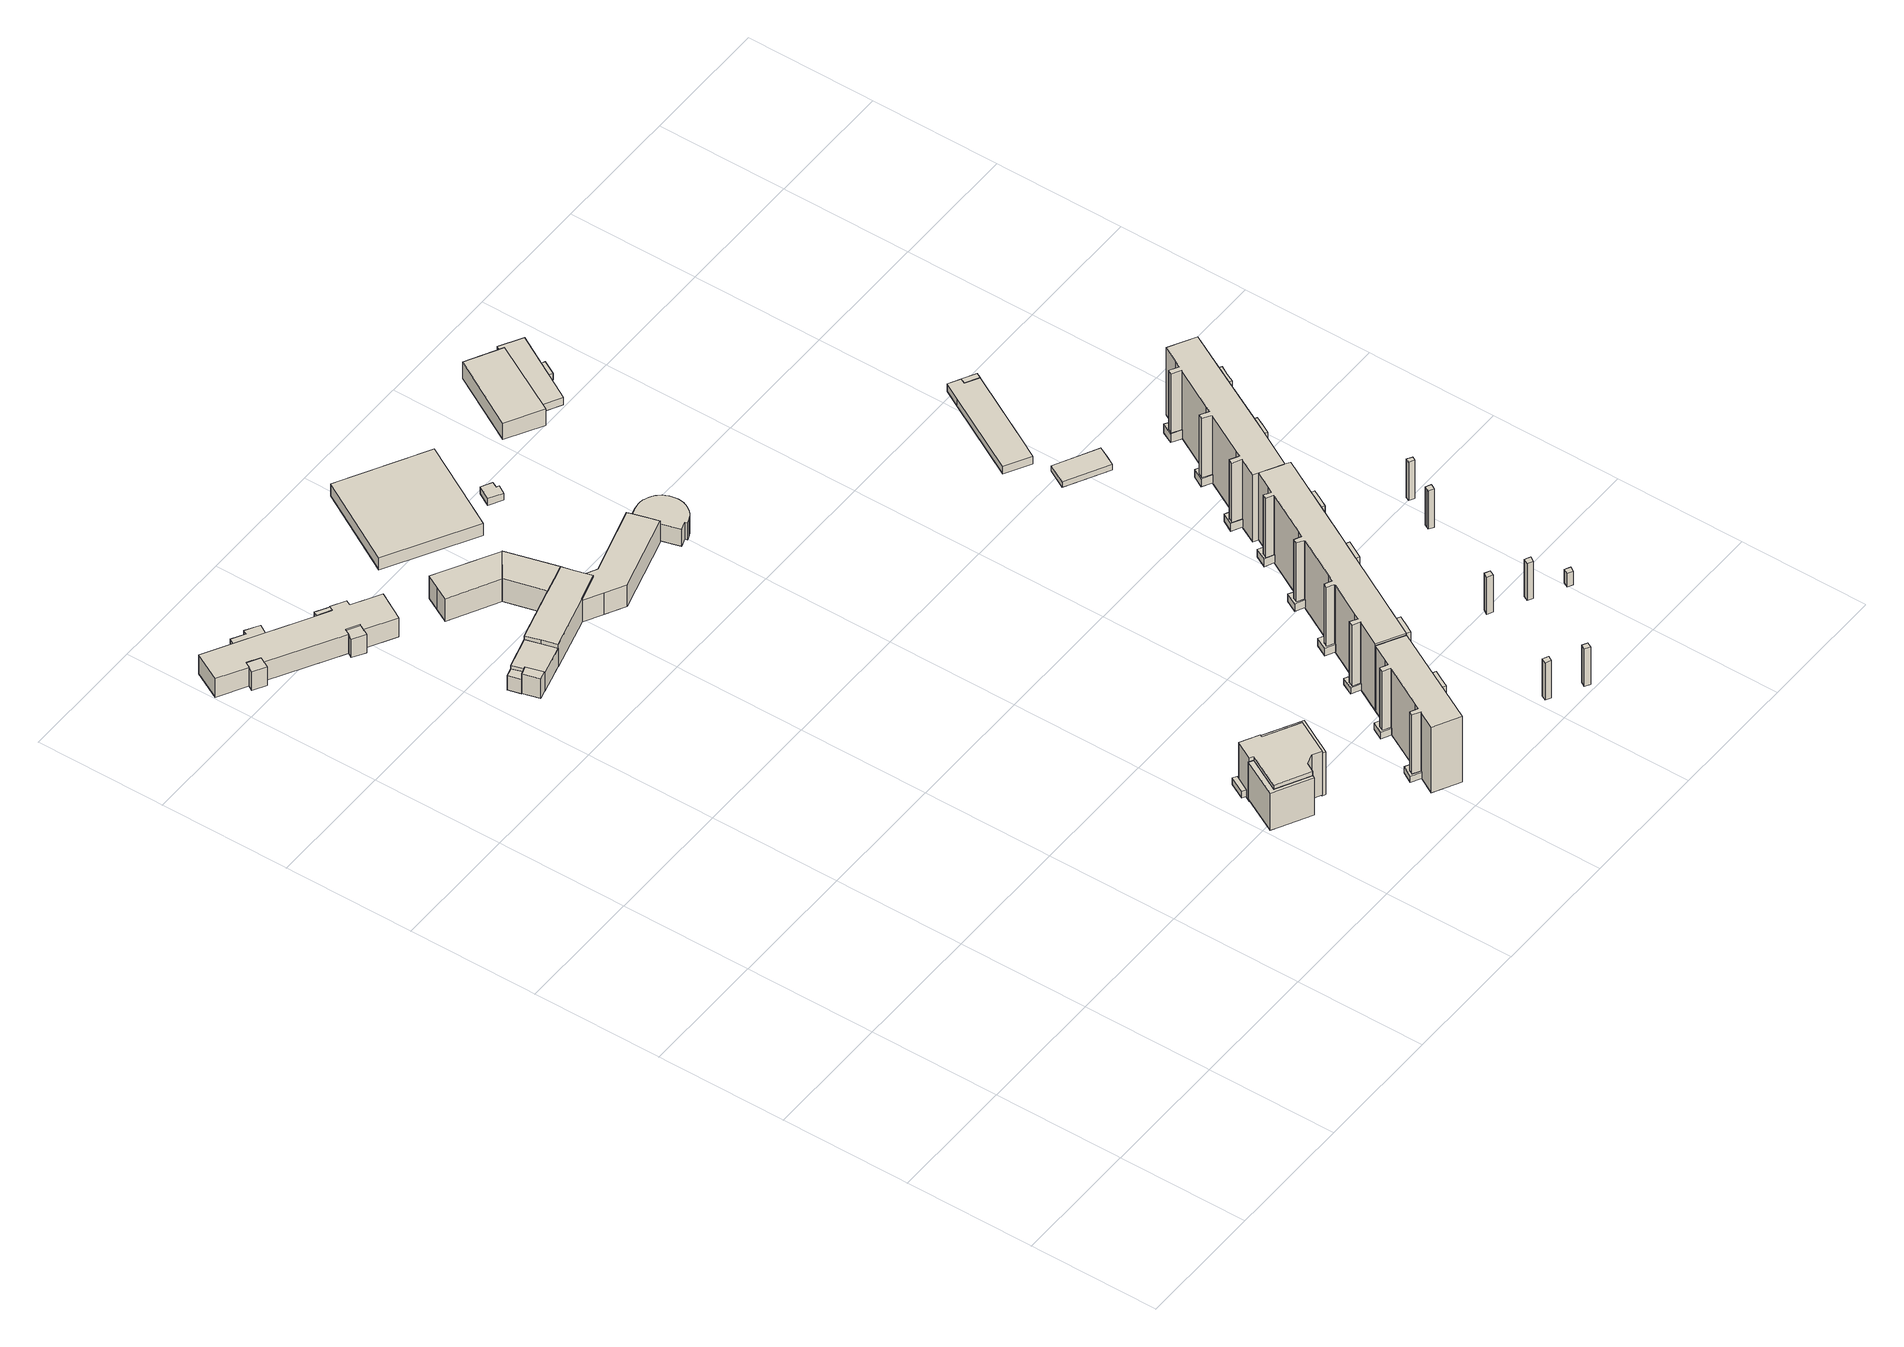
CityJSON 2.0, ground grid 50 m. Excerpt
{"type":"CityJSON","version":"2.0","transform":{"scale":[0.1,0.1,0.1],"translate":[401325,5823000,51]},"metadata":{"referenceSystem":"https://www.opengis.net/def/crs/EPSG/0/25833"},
"CityObjects":{
"building1":{"type":"Building","attributes":{"Gemeindeschluessel":"11000010","BezugspunktDach":"2200","function":"51009_1610","measuredHeight":8.58,"storeysAboveGround":0},"address":[{"country":"Germany","locality":"Berlin"}],"geometry":[{"type":"Solid","lod":"1","boundaries":[[[[0,1,2,3,4,5]],[[6,7,8,9,10,11]],[[6,11,5,4]],[[7,6,4,3]],[[8,7,3,2]],[[9,8,2,1]],[[10,9,1,0]],[[11,10,0,5]]]]}]},
"building2":{"type":"Building","attributes":{"Gemeindeschluessel":"11000010","function":"31001_1020"},"address":[{"country":"Germany","locality":"Berlin","thoroughfareNumber":"3","thoroughfareName":"Otto-Rosenberg-Straße"}],"children":["building2-1","building2-2"]},
"building2-1":{"type":"BuildingPart","attributes":{"BezugspunktDach":"2200","measuredHeight":8.83,"storeysAboveGround":3},"parents":["building2"],"geometry":[{"type":"MultiSurface","lod":"1","boundaries":[[[12,13,14,15,16,17,18,19,20,21,22,23,24,25,26,27,28,29,30,31]],[[32,33,34,35,36,37,38,39,40,41,42,43,44,45,46,47,48,49,50,51]],[[32,51,31,30]],[[33,32,30,29]],[[34,33,34,28,29,33,29,28]],[[35,34,28,27]],[[36,35,27,26]],[[37,36,26,25]],[[38,37,25,24]],[[39,38,24,23]],[[40,39,23,22]],[[41,40,22,21]],[[42,41,21,20]],[[43,42,20,19]],[[44,43,19,18]],[[45,44,18,17]],[[46,45,17,16]],[[47,46,16,15]],[[48,47,15,14]],[[49,48,14,13]],[[50,49,13,12]],[[51,50,12,31]]]}]},
"building2-2":{"type":"BuildingPart","attributes":{"BezugspunktDach":"2200","measuredHeight":8.74,"storeysAboveGround":3},"parents":["building2"],"geometry":[{"type":"MultiSurface","lod":"1","boundaries":[[[28,52,53,54,55,29]],[[56,57,58,59,34,33]],[[56,33,29,55]],[[57,56,55,54]],[[58,57,54,53]],[[59,58,53,52]],[[34,59,52,28]],[[34,60,28,29,33]]]}]},
"building3":{"type":"Building","attributes":{"Gemeindeschluessel":"11000010","BezugspunktDach":"2200","function":"51009_1610","measuredHeight":8.56,"storeysAboveGround":0},"address":[{"country":"Germany","locality":"Berlin"}],"geometry":[{"type":"Solid","lod":"1","boundaries":[[[[61,62,63,64,65,66]],[[46,45,44,43,67,68]],[[46,68,66,65]],[[45,46,65,64]],[[44,45,64,63]],[[43,44,63,62]],[[67,43,62,61]],[[68,67,61,66]]]]}]},
"building4":{"type":"Building","attributes":{"Gemeindeschluessel":"11000010","BezugspunktDach":"2200","function":"51009_1610","measuredHeight":8.93,"storeysAboveGround":0},"address":[{"country":"Germany","locality":"Berlin"}],"geometry":[{"type":"Solid","lod":"1","boundaries":[[[[69,70,71,72,73]],[[74,75,76,77,78]],[[74,78,73,72]],[[75,74,72,71]],[[76,75,71,70]],[[77,76,70,69]],[[78,77,69,73]]]]}]},
"building5":{"type":"Building","attributes":{"Gemeindeschluessel":"11000010","BezugspunktDach":"2200","function":"31001_9998","measuredHeight":2.69,"storeysAboveGround":1},"address":[{"country":"Germany","locality":"Berlin","thoroughfareNumber":"3 (1)","thoroughfareName":"Otto-Rosenberg-Straße"}],"geometry":[{"type":"Solid","lod":"1","boundaries":[[[[79,80,81,82]],[[83,84,75,74]],[[83,74,82,81]],[[84,83,81,80]],[[75,84,80,79]],[[74,75,79,82]]]]}]},
"building6":{"type":"Building","attributes":{"Gemeindeschluessel":"11000010","BezugspunktDach":"2200","function":"51009_1610","measuredHeight":2.72,"storeysAboveGround":0},"address":[{"country":"Germany","locality":"Berlin"}],"geometry":[{"type":"Solid","lod":"1","boundaries":[[[[85,86,87,88,89,80,79]],[[84,90,91,92,77,76,75]],[[84,75,79,80]],[[90,84,80,89]],[[91,90,89,88]],[[92,91,88,87]],[[77,92,87,86]],[[76,77,86,85]],[[75,76,85,79]]]]}]},
"building7":{"type":"Building","attributes":{"Gemeindeschluessel":"11000010","BezugspunktDach":"2200","function":"31001_2000","measuredHeight":3.05,"storeysAboveGround":1},"address":[{"country":"Germany","locality":"Berlin","thoroughfareNumber":"210A (1)","thoroughfareName":"Märkische Allee"}],"geometry":[{"type":"Solid","lod":"1","boundaries":[[[[93,94,95,96]],[[97,98,99,100]],[[97,100,96,95]],[[98,97,95,94]],[[99,98,94,93]],[[100,99,93,96]]]]}]},
"building8":{"type":"Building","attributes":{"Gemeindeschluessel":"11000010","function":"31001_2020"},"address":[{"country":"Germany","locality":"Berlin","thoroughfareNumber":"210A","thoroughfareName":"Märkische Allee"}],"children":["building8-1","building8-2","building8-3"]},
"building8-1":{"type":"BuildingPart","attributes":{"BezugspunktDach":"2200","measuredHeight":20.37,"storeysAboveGround":5},"parents":["building8"],"geometry":[{"type":"MultiSurface","lod":"1","boundaries":[[[101,102,103,104,105,106,107,108,109,110,111]],[[112,113,114,115,116,117,118,119,120,121,122]],[[123,124,111,110]],[[112,122,125,126]],[[127,123,110,109]],[[113,112,126,128]],[[114,113,109,108]],[[115,114,108,107]],[[116,129,130,107,106]],[[131,129,106,105]],[[132,131,133,105,104]],[[119,118,104,103]],[[120,119,103,102]],[[121,120,102,101]],[[124,134,101,111]],[[122,121,134,135,125,136]],[[126,125,124,123]],[[128,126,123,127]],[[115,130,129,116]],[[137,117,116,138,129,131]],[[139,118,117,133,131,132]],[[136,125,135,134,124]]]}]},
"building8-2":{"type":"BuildingPart","attributes":{"BezugspunktDach":"2200","measuredHeight":19.92,"storeysAboveGround":5},"parents":["building8"],"geometry":[{"type":"MultiSurface","lod":"1","boundaries":[[[131,132,140,141,142,143,144,145,130,129]],[[146,147,148,149,150,151,152,153,154,155]],[[146,155,116,115]],[[147,146,130,145]],[[148,147,145,144]],[[149,148,144,143]],[[150,149,143,142]],[[151,150,142,141]],[[152,151,141,140]],[[153,152,140,132]],[[154,153,156,118,117]],[[155,154,157,117,116,158]],[[115,116,159,129,130]],[[117,118,156,132,131]],[[158,116,117,157,131,129]]]}]},
"building8-3":{"type":"BuildingPart","attributes":{"BezugspunktDach":"2200","measuredHeight":17.25,"storeysAboveGround":5},"parents":["building8"],"geometry":[{"type":"MultiSurface","lod":"1","boundaries":[[[160,134,124,123,127,161,162]],[[163,128,126,125,135,164,165]],[[163,165,162,161]],[[128,163,161,127]],[[164,135,134,160]],[[165,164,160,162]],[[166,126,128,167,127,123]],[[126,123,124,125]],[[125,124,134,135]]]}]},
"building9":{"type":"Building","attributes":{"Gemeindeschluessel":"11000010","BezugspunktDach":"2200","function":"51009_1610","measuredHeight":2.95,"storeysAboveGround":0},"address":[{"country":"Germany","locality":"Berlin"}],"geometry":[{"type":"Solid","lod":"1","boundaries":[[[[168,169,170,171]],[[172,173,174,175]],[[172,175,171,170]],[[173,172,170,169]],[[174,173,169,168]],[[175,174,168,171]]]]}]},
"building10":{"type":"Building","attributes":{"Gemeindeschluessel":"11000010","function":"31001_1020"},"address":[{"country":"Germany","locality":"Berlin","thoroughfareNumber":"1","thoroughfareName":"Otto-Rosenberg-Straße"}],"children":["building10-1","building10-2","building10-3","building10-4","building10-5","building10-6","building10-7","building10-8"]},
"building10-1":{"type":"BuildingPart","attributes":{"BezugspunktDach":"2200","measuredHeight":10.36,"storeysAboveGround":3},"parents":["building10"],"geometry":[{"type":"MultiSurface","lod":"1","boundaries":[[[176,177,178,179]],[[180,181,182,183]],[[184,185,186,183,179,178]],[[187,188,178,177]],[[182,181,177,176]],[[183,182,176,179]],[[180,183,186,185,184]],[[189,181,180,188,187]]]}]},
"building10-2":{"type":"BuildingPart","attributes":{"BezugspunktDach":"2200","measuredHeight":6.63,"storeysAboveGround":3},"parents":["building10"],"geometry":[{"type":"MultiSurface","lod":"1","boundaries":[[[186,185,190,191]],[[192,193,194,195]],[[192,195,191,190]],[[194,193,185,180,183]],[[195,194,186,191]],[[193,192,190,185,180]],[[183,180,185,186]]]}]},
"building10-3":{"type":"BuildingPart","attributes":{"BezugspunktDach":"2200","measuredHeight":11.7,"storeysAboveGround":3},"parents":["building10"],"geometry":[{"type":"MultiSurface","lod":"1","boundaries":[[[196,197,198,199,200,201,202,203,204,205,206]],[[207,208,209,210,211,212,213,214,215,216,217]],[[209,208,204,203]],[[210,209,203,202]],[[211,210,202,201]],[[218,219,201,200]],[[212,211,220,221]],[[213,212,200,199],[222,223,218,221]],[[214,213,199,198]],[[215,214,198,197]],[[216,215,197,196]],[[206,205,207,217]],[[207,205,204,208]],[[221,220,219,218]],[[218,223,222,221]],[[217,216,196,206,224]]]}]},
"building10-4":{"type":"BuildingPart","attributes":{"BezugspunktDach":"2200","measuredHeight":7.77,"storeysAboveGround":3},"parents":["building10"],"geometry":[{"type":"MultiSurface","lod":"1","boundaries":[[[223,225,226,227,228,229,230,231,232,233,234,235,236,237,238,239,240,241,242,243,244,245,246,247,248,249,250,251,252,219]],[[253,254,255,256,257,258,259,260,261,262,263,264,265,266,267,268,269,270,271,272,273,274,275,276,277,278,279,280,222,220]],[[253,220,219,252]],[[254,253,252,251]],[[255,254,251,250]],[[256,255,250,249]],[[257,256,249,248]],[[258,257,248,247]],[[259,258,247,246]],[[260,259,246,245]],[[261,260,245,244]],[[262,261,244,243]],[[263,262,243,242]],[[264,263,242,241]],[[265,264,241,240]],[[266,265,240,239]],[[267,266,239,238]],[[268,267,238,237]],[[269,268,237,236]],[[270,269,236,235]],[[271,270,235,234]],[[272,271,234,233]],[[273,272,233,232]],[[274,273,232,231]],[[275,274,231,230]],[[276,275,230,229]],[[277,276,229,228]],[[278,277,228,227]],[[279,278,227,226]],[[280,279,226,225]],[[222,280,225,223]],[[221,218,219,220]],[[222,281,223,218,221]]]}]},
"building10-5":{"type":"BuildingPart","attributes":{"BezugspunktDach":"2200","measuredHeight":10.02,"storeysAboveGround":3},"parents":["building10"],"geometry":[{"type":"MultiSurface","lod":"1","boundaries":[[[187,282,283,284,285]],[[286,287,288,289,192]],[[286,192,285,284]],[[289,288,282,187]],[[192,190,185,188,285]],[[289,181,180,193]],[[286,284,283,287]],[[288,287,283,282]],[[290,187,188,180,181]],[[193,180,185,190,192]]]}]},
"building10-6":{"type":"BuildingPart","attributes":{"BezugspunktDach":"2200","measuredHeight":11.75,"storeysAboveGround":3},"parents":["building10"],"geometry":[{"type":"Solid","lod":"1","boundaries":[[[[291,292,293,294,295,296]],[[297,298,299,300,301,302]],[[297,302,296,295]],[[298,297,295,294]],[[299,298,294,293]],[[302,301,291,296]],[[299,293,292,300]],[[301,300,292,291]]]]}]},
"building10-7":{"type":"BuildingPart","attributes":{"BezugspunktDach":"2200","measuredHeight":11.76,"storeysAboveGround":3},"parents":["building10"],"geometry":[{"type":"MultiSurface","lod":"1","boundaries":[[[303,304,305,306,307,308]],[[300,299,309,310,311,301]],[[292,291,301,308,307]],[[293,292,300,307,306]],[[309,299,306,305]],[[301,311,303,308]],[[300,301,291,292]],[[299,300,292,293]],[[310,309,305,304]],[[310,304,303,311,312]]]}]},
"building10-8":{"type":"BuildingPart","attributes":{"BezugspunktDach":"2200","measuredHeight":11.74,"storeysAboveGround":3},"parents":["building10"],"geometry":[{"type":"MultiSurface","lod":"1","boundaries":[[[313,314,315,316,317,318,319,305,303,320]],[[311,309,321,208,207,217,216,322,323,324]],[[311,324,320,303]],[[309,305,304,303,311,310,311,303,305]],[[321,309,305,319]],[[208,321,319,318]],[[207,205,204,208,318,317]],[[325,206,205,317,316]],[[216,217,316,315],[216,196,206,217]],[[322,216,315,314]],[[283,282,288,287,323,322,314,313]],[[284,283,287,286,324,323,313,320]],[[310,304,305,309]],[[326,310,311,303,304]],[[208,204,205,207]],[[217,207,205,206,325]],[[196,216,217,206]],[[287,288,282,283]],[[286,287,283,284]]]}]},
"building11":{"type":"Building","attributes":{"Gemeindeschluessel":"11000010","BezugspunktDach":"2200","function":"51009_1610","measuredHeight":2.99,"storeysAboveGround":0},"address":[{"country":"Germany","locality":"Berlin"}],"geometry":[{"type":"Solid","lod":"1","boundaries":[[[[327,328,329,330,331,332,333,334]],[[335,336,337,338,339,340,341,342]],[[335,342,334,333]],[[336,335,333,332]],[[337,336,332,331]],[[338,337,331,330]],[[339,338,330,329]],[[340,339,329,328]],[[341,340,328,327]],[[342,341,327,334]]]]}]},
"building12":{"type":"Building","attributes":{"Gemeindeschluessel":"11000010","BezugspunktDach":"2200","function":"31001_2010","measuredHeight":5.58,"storeysAboveGround":1},"address":[{"country":"Germany","locality":"Berlin","thoroughfareNumber":"4","thoroughfareName":"Otto-Rosenberg-Straße"}],"geometry":[{"type":"Solid","lod":"1","boundaries":[[[[343,344,345,346]],[[347,348,349,350]],[[347,350,346,345]],[[348,347,345,344]],[[349,348,344,343]],[[350,349,343,346]]]]}]},
"building13":{"type":"Building","attributes":{"Gemeindeschluessel":"11000010","BezugspunktDach":"2200","function":"51009_1610","measuredHeight":3.07,"storeysAboveGround":0},"address":[{"country":"Germany","locality":"Berlin"}],"geometry":[{"type":"Solid","lod":"1","boundaries":[[[[351,352,353,354,355,356,357,358]],[[359,360,361,362,363,364,365,366]],[[359,366,358,357]],[[360,359,357,356]],[[361,360,356,355]],[[362,361,355,354]],[[363,362,354,353]],[[364,363,353,352]],[[365,364,352,351]],[[366,365,351,358]]]]}]},
"building14":{"type":"Building","attributes":{"Gemeindeschluessel":"11000010","BezugspunktDach":"2200","function":"31001_2000","measuredHeight":3.22,"storeysAboveGround":1},"address":[{"country":"Germany","locality":"Berlin","thoroughfareNumber":"4 (1)","thoroughfareName":"Otto-Rosenberg-Straße"}],"geometry":[{"type":"Solid","lod":"1","boundaries":[[[[367,368,369,370,371,372]],[[373,374,375,376,377,378]],[[373,378,372,371]],[[374,373,371,370]],[[375,374,370,369]],[[376,375,369,368]],[[377,376,368,367]],[[378,377,367,372]]]]}]},
"building15":{"type":"Building","attributes":{"Gemeindeschluessel":"11000010","BezugspunktDach":"2200","function":"51009_1610","measuredHeight":2.84,"storeysAboveGround":0},"address":[{"country":"Germany","locality":"Berlin"}],"geometry":[{"type":"Solid","lod":"1","boundaries":[[[[379,380,381,382,383,384,385,386]],[[387,388,389,390,391,392,393,394]],[[387,394,386,385]],[[388,387,385,384]],[[389,388,384,383]],[[390,389,383,382]],[[391,390,382,381]],[[392,391,381,380]],[[393,392,380,379]],[[394,393,379,386]]]]}]},
"building16":{"type":"Building","attributes":{"Gemeindeschluessel":"11000010","BezugspunktDach":"2200","function":"51009_1610","measuredHeight":3.51,"storeysAboveGround":0},"address":[{"country":"Germany","locality":"Berlin"}],"geometry":[{"type":"Solid","lod":"1","boundaries":[[[[395,396,397,398,399,400,401,402]],[[403,404,405,406,407,408,409,410]],[[403,410,402,401]],[[404,403,401,400]],[[405,404,400,399]],[[406,405,399,398]],[[407,406,398,397]],[[408,407,397,396]],[[409,408,396,395]],[[410,409,395,402]]]]}]},
"building17":{"type":"Building","attributes":{"Gemeindeschluessel":"11000010","BezugspunktDach":"2200","function":"51009_1610","measuredHeight":17.32,"storeysAboveGround":0},"address":[{"country":"Germany","locality":"Berlin"}],"geometry":[{"type":"Solid","lod":"1","boundaries":[[[[411,412,413,414]],[[415,416,417,418]],[[415,418,414,413]],[[416,415,413,412]],[[417,416,412,411]],[[418,417,411,414]]]]}]},
"building18":{"type":"Building","attributes":{"Gemeindeschluessel":"11000010","BezugspunktDach":"2200","function":"51009_1610","measuredHeight":17.27,"storeysAboveGround":0},"address":[{"country":"Germany","locality":"Berlin"}],"geometry":[{"type":"Solid","lod":"1","boundaries":[[[[419,420,421,422]],[[423,424,425,426]],[[423,426,422,421]],[[424,423,421,420]],[[425,424,420,419]],[[426,425,419,422]]]]}]},
"building19":{"type":"Building","attributes":{"Gemeindeschluessel":"11000010","BezugspunktDach":"2200","function":"51009_1610","measuredHeight":3.54,"storeysAboveGround":0},"address":[{"country":"Germany","locality":"Berlin"}],"geometry":[{"type":"Solid","lod":"1","boundaries":[[[[427,428,429,430,431,432,433,434]],[[435,436,437,438,439,440,441,442]],[[435,442,434,433]],[[436,435,433,432]],[[437,436,432,431]],[[438,437,431,430]],[[439,438,430,429]],[[440,439,429,428]],[[441,440,428,427]],[[442,441,427,434]]]]}]},
"building20":{"type":"Building","attributes":{"Gemeindeschluessel":"11000010","function":"31001_1010"},"address":[{"country":"Germany","locality":"Berlin","thoroughfareNumber":"210, 212, 214, 216, 218, 220, 222, 224, 226","thoroughfareName":"Märkische Allee"}],"children":["building20-1","building20-2","building20-3","building20-4","building20-5","building20-6","building20-7","building20-8","building20-9"]},
"building20-1":{"type":"BuildingPart","attributes":{"BezugspunktDach":"2200","measuredHeight":31.19,"storeysAboveGround":10},"parents":["building20"],"geometry":[{"type":"MultiSurface","lod":"1","boundaries":[[[443,444,445,446,447,448,449,450,451,452,453,454,455,456,457,458,459,460,461,462,463,464,465,466,467,468,469,470,471,472,473,474,475,476,477,478,479]],[[480,481,482,483,484,485,486,487,488,489,490,491,492,493,494,495,496,497,498,499,500,501,502,503,504,505,506,507,508,509,510,511,512,513,514,515,516]],[[480,516,479,478]],[[481,480,478,477]],[[482,481,477,476]],[[483,482,476,475]],[[484,483,475,474]],[[485,484,474,473]],[[486,485,473,472]],[[487,486,472,471]],[[488,487,471,470]],[[489,488,470,469]],[[490,489,469,468]],[[491,490,468,467]],[[492,491,467,466]],[[493,492,466,465]],[[494,493,465,464]],[[495,494,464,463]],[[496,495,463,462]],[[497,496,462,461]],[[498,497,461,460]],[[499,498,460,459]],[[500,499,459,458]],[[501,500,458,457]],[[502,501,457,456]],[[503,502,456,455]],[[504,503,455,454]],[[507,506,452,451]],[[508,507,451,450]],[[510,509,449,448]],[[514,513,445,444]],[[516,517,518,443,479]],[[505,504,454,453]],[[506,505,453,452,519]],[[509,508,450,449]],[[511,510,448,447]],[[512,511,447,446]],[[513,512,446,445]],[[515,514,444,443]],[[518,517,516,515]]]}]},
"building20-2":{"type":"BuildingPart","attributes":{"BezugspunktDach":"2200","measuredHeight":31.19,"storeysAboveGround":10},"parents":["building20"],"geometry":[{"type":"MultiSurface","lod":"1","boundaries":[[[520,521,522,523,444,443]],[[514,524,525,526,527,515]],[[524,514,444,523]],[[525,524,523,522]],[[526,525,522,521]],[[527,526,521,520]],[[515,518,528,520,443]],[[515,443,444,514]],[[527,528,518,515]]]}]},
"building20-3":{"type":"BuildingPart","attributes":{"BezugspunktDach":"2200","measuredHeight":30.4,"storeysAboveGround":10},"parents":["building20"],"geometry":[{"type":"MultiSurface","lod":"1","boundaries":[[[529,528,517,530,531,532,533,534,535,536,537,538,539,540,541,542]],[[543,544,545,546,547,548,549,550,551,552,553,554,516,527,555,556]],[[543,556,542,541]],[[544,543,541,540]],[[545,544,540,539]],[[546,545,539,538]],[[547,546,538,537]],[[548,547,537,536]],[[549,548,536,535]],[[550,549,535,534]],[[551,550,534,533]],[[552,551,533,532]],[[553,552,532,531]],[[554,553,531,530]],[[516,554,530,517]],[[555,557,558,559,560,561,527,528,529]],[[556,555,529,542]],[[516,517,518,515]],[[527,515,518,528]],[[561,560,559,558,557]]]}]},
"building20-4":{"type":"BuildingPart","attributes":{"BezugspunktDach":"2200","measuredHeight":31.19,"storeysAboveGround":10},"parents":["building20"],"geometry":[{"type":"Solid","lod":"1","boundaries":[[[[445,562,563,564,448,447,446]],[[511,510,565,566,567,513,512]],[[565,510,448,564]],[[566,565,564,563]],[[567,566,563,562]],[[513,567,562,445]],[[511,512,446,447]],[[510,511,447,448]],[[445,446,512,513]]]]}]},
"building20-5":{"type":"BuildingPart","attributes":{"BezugspunktDach":"2200","measuredHeight":31.19,"storeysAboveGround":10},"parents":["building20"],"geometry":[{"type":"Solid","lod":"1","boundaries":[[[[568,569,570,450,449]],[[508,571,572,573,509]],[[571,508,450,570]],[[572,571,570,569]],[[573,572,569,568]],[[509,573,568,449]],[[508,509,449,450]]]]}]},
"building20-6":{"type":"BuildingPart","attributes":{"BezugspunktDach":"2200","measuredHeight":31.25,"storeysAboveGround":10},"parents":["building20"],"geometry":[{"type":"MultiSurface","lod":"1","boundaries":[[[454,453,452,574,575,576,577,578,579,580,581,582,583,584,585,586,587,588,589,590,591,592,593,594,595,596,597,598]],[[599,600,601,602,603,604,605,606,607,608,609,610,611,612,613,614,615,616,617,618,619,620,621,622,506,505,504,623]],[[599,623,598,597]],[[600,599,597,596]],[[601,600,596,595]],[[602,601,595,594]],[[603,602,594,593]],[[604,603,593,592]],[[605,604,592,591]],[[606,605,591,590]],[[607,606,590,589]],[[608,607,589,588]],[[609,608,588,587]],[[610,609,587,586]],[[611,610,586,585]],[[612,611,585,584]],[[613,612,584,583]],[[614,613,583,582]],[[615,614,582,581]],[[616,615,581,580]],[[617,616,580,579]],[[618,617,579,578]],[[619,618,578,577]],[[624,625,619,577]],[[626,625,577,576]],[[620,626,576]],[[621,620,576,575]],[[627,628,629,575,574]],[[506,622,574,452]],[[630,454,453,454]],[[623,504,454,598]],[[619,625,624]],[[620,619,625,626]],[[622,621,629,628,627]],[[505,506,452,453]],[[504,505,453,454,630]]]}]},
"building20-7":{"type":"BuildingPart","attributes":{"BezugspunktDach":"2200","measuredHeight":30.57,"storeysAboveGround":10},"parents":["building20"],"geometry":[{"type":"Solid","lod":"1","boundaries":[[[[631,632,633,629,628]],[[621,634,635,636,622]],[[634,621,629,633]],[[635,634,633,632]],[[636,635,632,631]],[[622,636,631,628]],[[621,622,628,629]]]]}]},
"building20-8":{"type":"BuildingPart","attributes":{"BezugspunktDach":"2200","measuredHeight":30.75,"storeysAboveGround":10},"parents":["building20"],"geometry":[{"type":"Solid","lod":"1","boundaries":[[[[637,638,639,560,559]],[[561,640,641,642,558]],[[640,561,560,639]],[[641,640,639,638]],[[642,641,638,637]],[[558,642,637,559]],[[561,558,559,560]]]]}]},
"building20-9":{"type":"BuildingPart","attributes":{"BezugspunktDach":"2200","measuredHeight":30.65,"storeysAboveGround":10},"parents":["building20"],"geometry":[{"type":"MultiSurface","lod":"1","boundaries":[[[643,644,645,625,626]],[[619,646,647,648,620]],[[646,619,625,645]],[[647,646,645,644]],[[648,647,644,643]],[[620,648,643,626]],[[619,620,626,625]],[[619,625,649]],[[650,620,626]]]}]},
"building21":{"type":"Building","attributes":{"Gemeindeschluessel":"11000010","function":"31001_2000"},"address":[{"country":"Germany","locality":"Berlin","thoroughfareNumber":"2","thoroughfareName":"Otto-Rosenberg-Straße"}],"children":["building21-1","building21-2","building21-3"]},
"building21-1":{"type":"BuildingPart","attributes":{"BezugspunktDach":"2200","measuredHeight":7.57,"storeysAboveGround":1},"parents":["building21"],"geometry":[{"type":"MultiSurface","lod":"1","boundaries":[[[651,652,653,654]],[[655,656,657,658]],[[655,658,654,653]],[[656,655,653,652]],[[657,659,660,661,652,651]],[[658,657,651,654]],[[656,661,660,659]]]}]},
"building21-2":{"type":"BuildingPart","attributes":{"BezugspunktDach":"2200","measuredHeight":3.52,"storeysAboveGround":1},"parents":["building21"],"geometry":[{"type":"MultiSurface","lod":"1","boundaries":[[[662,663,664,660]],[[665,666,667,659]],[[665,656,661,664]],[[666,665,664,663]],[[667,668,669,670,671,672,666,663,662]],[[659,667,662,660]],[[673,659,660,661,656]],[[672,671,670,669,668]]]}]},
"building21-3":{"type":"BuildingPart","attributes":{"BezugspunktDach":"2200","measuredHeight":3.21,"storeysAboveGround":1},"parents":["building21"],"geometry":[{"type":"Solid","lod":"1","boundaries":[[[[674,675,671,670]],[[672,676,677,669]],[[676,672,671,675]],[[677,676,675,674]],[[669,677,674,670]],[[672,669,670,671]]]]}]},
"building22":{"type":"Building","attributes":{"Gemeindeschluessel":"11000010","BezugspunktDach":"2200","function":"51009_1610","measuredHeight":3.49,"storeysAboveGround":0},"address":[{"country":"Germany","locality":"Berlin"}],"geometry":[{"type":"Solid","lod":"1","boundaries":[[[[678,679,680,681,682,683,684,685]],[[686,687,688,689,690,691,692,693]],[[686,693,685,684]],[[687,686,684,683]],[[688,687,683,682]],[[689,688,682,681]],[[690,689,681,680]],[[691,690,680,679]],[[692,691,679,678]],[[693,692,678,685]]]]}]},
"building23":{"type":"Building","attributes":{"Gemeindeschluessel":"11000010","BezugspunktDach":"2200","function":"51009_1610","measuredHeight":17.25,"storeysAboveGround":0},"address":[{"country":"Germany","locality":"Berlin"}],"geometry":[{"type":"Solid","lod":"1","boundaries":[[[[694,695,696,697]],[[698,699,700,701]],[[698,701,697,696]],[[699,698,696,695]],[[700,699,695,694]],[[701,700,694,697]]]]}]},
"building24":{"type":"Building","attributes":{"Gemeindeschluessel":"11000010","BezugspunktDach":"2200","function":"51009_1610","measuredHeight":17.29,"storeysAboveGround":0},"address":[{"country":"Germany","locality":"Berlin"}],"geometry":[{"type":"Solid","lod":"1","boundaries":[[[[702,703,704,705]],[[706,707,708,709]],[[706,709,705,704]],[[707,706,704,703]],[[708,707,703,702]],[[709,708,702,705]]]]}]},
"building25":{"type":"Building","attributes":{"Gemeindeschluessel":"11000010","BezugspunktDach":"2200","function":"51009_1610","measuredHeight":3.46,"storeysAboveGround":0},"address":[{"country":"Germany","locality":"Berlin"}],"geometry":[{"type":"Solid","lod":"1","boundaries":[[[[710,711,712,713,714,715,716,717]],[[718,719,720,721,722,723,724,725]],[[718,725,717,716]],[[719,718,716,715]],[[720,719,715,714]],[[721,720,714,713]],[[722,721,713,712]],[[723,722,712,711]],[[724,723,711,710]],[[725,724,710,717]]]]}]},
"building26":{"type":"Building","attributes":{"Gemeindeschluessel":"11000010","BezugspunktDach":"2200","function":"31001_2081","measuredHeight":2.44,"storeysAboveGround":1},"address":[{"country":"Germany","locality":"Berlin","thoroughfareNumber":"230","thoroughfareName":"Märkische Allee"}],"geometry":[{"type":"Solid","lod":"1","boundaries":[[[[726,727,728,729,730]],[[731,732,733,734,735]],[[731,735,730,729]],[[732,731,729,728]],[[733,732,728,727]],[[734,733,727,726]],[[735,734,726,730]]]]}]},
"building27":{"type":"Building","attributes":{"Gemeindeschluessel":"11000010","BezugspunktDach":"2200","function":"51009_1610","measuredHeight":6.26,"storeysAboveGround":0},"address":[{"country":"Germany","locality":"Berlin"}],"geometry":[{"type":"Solid","lod":"1","boundaries":[[[[736,737,738,739]],[[740,741,742,743]],[[740,743,739,738]],[[741,740,738,737]],[[742,741,737,736]],[[743,742,736,739]]]]}]},
"building28":{"type":"Building","attributes":{"Gemeindeschluessel":"11000010","BezugspunktDach":"2200","function":"51009_1610","measuredHeight":3.56,"storeysAboveGround":0},"address":[{"country":"Germany","locality":"Berlin"}],"geometry":[{"type":"Solid","lod":"1","boundaries":[[[[744,745,746,747,748,749,750,751]],[[752,753,754,755,756,757,758,759]],[[752,759,751,750]],[[753,752,750,749]],[[754,753,749,748]],[[755,754,748,747]],[[756,755,747,746]],[[757,756,746,745]],[[758,757,745,744]],[[759,758,744,751]]]]}]},
"building29":{"type":"Building","attributes":{"name":"S.-Bf.Raoul-Wallenberg-Straße","Gemeindeschluessel":"11000010","BezugspunktDach":"2200","function":"31001_3095","measuredHeight":3.61,"storeysAboveGround":1},"address":[{"country":"Germany","locality":"Berlin","thoroughfareNumber":"228","thoroughfareName":"Märkische Allee"}],"geometry":[{"type":"Solid","lod":"1","boundaries":[[[[760,761,762,763,764,765,766,767]],[[768,769,770,771,772,773,774,775]],[[768,775,767,766]],[[769,768,766,765]],[[770,769,765,764]],[[771,770,764,763]],[[772,771,763,762]],[[773,772,762,761]],[[774,773,761,760]],[[775,774,760,767]]]]}]},
"building30":{"type":"Building","attributes":{"Gemeindeschluessel":"11000010","BezugspunktDach":"2200","function":"51009_1610","measuredHeight":17.84,"storeysAboveGround":0},"address":[{"country":"Germany","locality":"Berlin"}],"geometry":[{"type":"Solid","lod":"1","boundaries":[[[[776,777,778,779,780,781]],[[782,783,784,785,786,787]],[[782,787,781,780]],[[783,782,780,779]],[[784,783,779,778]],[[785,784,778,777]],[[786,785,777,776]],[[787,786,776,781]]]]}]},
"building31":{"type":"Building","attributes":{"Gemeindeschluessel":"11000010","BezugspunktDach":"2200","function":"51009_1610","measuredHeight":17.76,"storeysAboveGround":0},"address":[{"country":"Germany","locality":"Berlin"}],"geometry":[{"type":"Solid","lod":"1","boundaries":[[[[788,789,790,791]],[[792,793,794,795]],[[792,795,791,790]],[[793,792,790,789]],[[794,793,789,788]],[[795,794,788,791]]]]}]},
"building32":{"type":"Building","attributes":{"Gemeindeschluessel":"11000010","BezugspunktDach":"2200","function":"51009_1610","measuredHeight":3.94,"storeysAboveGround":0},"address":[{"country":"Germany","locality":"Berlin"}],"geometry":[{"type":"Solid","lod":"1","boundaries":[[[[796,797,798,799,800,801,802,803]],[[804,805,806,807,808,809,810,811]],[[804,811,803,802]],[[805,804,802,801]],[[806,805,801,800]],[[807,806,800,799]],[[808,807,799,798]],[[809,808,798,797]],[[810,809,797,796]],[[811,810,796,803]]]]}]},
"building33":{"type":"Building","attributes":{"Gemeindeschluessel":"11000010","BezugspunktDach":"2200","function":"51009_1610","measuredHeight":3.69,"storeysAboveGround":0},"address":[{"country":"Germany","locality":"Berlin"}],"geometry":[{"type":"Solid","lod":"1","boundaries":[[[[812,813,814,815]],[[770,816,772,771]],[[770,771,815,814]],[[816,770,814,813]],[[772,816,813,812]],[[771,772,812,815]]]]}]}
},
"vertices":[
[147,3540,101],[158,3559,101],[170,3580,101],[121,3608,101],[109,3586,101],[99,3568,101],[109,3586,15],[121,3608,15],[170,3580,15],[158,3559,15],[147,3540,15],[99,3568,15],
[109,3586,104],[121,3608,104],[170,3580,104],[158,3559,104],[422,3409,104],[434,3431,104],[482,3404,104],[470,3382,104],[580,3320,104],[640,3426,104],[535,3486,104],[545,3504,104],[491,3535,104],[488,3531,104],[480,3517,104],[431,3544,104],[270,3635,104],[169,3692,104],[60,3753,104],[3,3646,104],[60,3753,16],[169,3692,16],[270,3635,16],[431,3544,16],[480,3517,16],[488,3531,16],[491,3535,16],[545,3504,16],[535,3486,16],[640,3426,16],[580,3320,16],[470,3382,16],[482,3404,16],[434,3431,16],[422,3409,16],[158,3559,16],[170,3580,16],[121,3608,16],[109,3586,16],[3,3646,16],
[289,3668,104],[237,3698,104],[229,3683,104],[179,3711,104],[179,3711,16],[229,3683,16],[237,3698,16],[289,3668,16],[270,3635,38],
[459,3362,101],[470,3382,101],[482,3404,101],[434,3431,101],[422,3409,101],[411,3390,101],[459,3362,16],[411,3390,16],
[480,3517,106],[488,3531,106],[473,3539,106],[439,3559,106],[431,3544,106],[439,3559,17],[473,3539,17],[488,3531,17],[480,3517,17],[431,3544,17],
[473,3539,44],[484,3558,44],[449,3578,44],[439,3559,44],[449,3578,17],[484,3558,17],
[488,3531,44],[480,3517,44],[535,3486,44],[545,3504,44],[554,3519,44],[554,3519,17],[545,3504,17],[535,3486,17],
[1586,626,58],[1619,687,58],[1604,696,58],[1571,634,58],[1604,696,27],[1619,687,27],[1586,626,27],[1571,634,27],
[1651,406,218],[1670,439,218],[1712,452,218],[1746,434,218],[1816,565,218],[1685,635,218],[1690,644,218],[1620,681,218],[1582,612,218],[1596,604,218],[1525,473,218],[1596,604,15],[1582,612,15],[1620,681,15],[1690,644,15],[1685,635,15],[1816,565,15],[1746,434,15],[1712,452,15],[1670,439,15],[1651,406,15],[1525,473,15],[1596,604,200],[1525,473,200],[1525,473,28],[1596,604,28],[1582,612,200],[1582,612,28],[1685,635,210],[1690,644,210],[1816,565,210],[1746,434,210],[1816,565,163],[1651,406,200],[1651,406,28],[1525,473,74],[1816,565,125],[1685,635,113],[1746,434,154],
[1757,428,210],[1771,454,210],[1796,500,210],[1834,570,210],[1694,646,210],[1691,647,210],[1690,644,11],[1691,647,11],[1694,646,11],[1834,570,11],[1796,500,11],[1771,454,11],[1757,428,11],[1746,434,11],[1816,565,11],[1685,635,11],[1746,434,139],[1816,565,64],[1685,635,131],[1685,635,164],
[1645,394,200],[1579,613,200],[1503,471,200],[1579,613,28],[1645,394,28],[1503,471,28],[1596,604,142],[1582,612,114],
[1079,2986,44],[1102,2993,44],[1094,3025,44],[1071,3019,44],[1094,3025,14],[1102,2993,14],[1079,2986,14],[1071,3019,14],
[620,2776,105],[655,2785,105],[635,2851,105],[602,2840,105],[635,2851,15],[655,2785,15],[620,2776,15],[602,2840,15],[635,2851,41],[635,2851,81],[602,2840,81],[655,2785,98],[635,2851,98],[655,2785,42],
[620,2897,81],[589,2889,81],[620,2897,14],[635,2851,14],[602,2840,14],[589,2889,14],
[990,2874,109],[1061,2836,109],[1135,2796,109],[1438,2880,109],[1422,2937,109],[1410,2978,109],[1405,2993,109],[1139,2917,109],[1091,2942,109],[1100,2908,109],[987,2876,109],[1100,2908,10],[1091,2942,10],[1139,2917,10],[1405,2993,10],[1410,2978,10],[1422,2937,10],[1438,2880,10],[1135,2796,10],[1061,2836,10],[990,2874,10],[987,2876,10],[1422,2937,95],[1410,2978,95],[1410,2978,17],[1422,2937,17],[1438,2880,17],[1438,2880,95],[987,2876,59],
[1458,2809,95],[1491,2819,95],[1493,2810,95],[1513,2817,95],[1523,2822,95],[1532,2829,95],[1541,2837,95],[1548,2846,95],[1554,2855,95],[1559,2866,95],[1563,2876,95],[1565,2888,95],[1566,2899,95],[1565,2910,95],[1563,2922,95],[1560,2932,95],[1555,2943,95],[1550,2953,95],[1543,2962,95],[1535,2970,95],[1526,2977,95],[1516,2983,95],[1505,2987,95],[1495,2991,95],[1483,2993,95],[1472,2993,95],[1461,2992,95],[1443,2988,95],[1443,2988,17],[1461,2992,17],[1472,2993,17],[1483,2993,17],[1495,2991,17],[1505,2987,17],[1516,2983,17],[1526,2977,17],[1535,2970,17],[1543,2962,17],[1550,2953,17],[1555,2943,17],[1560,2932,17],[1563,2922,17],[1565,2910,17],[1566,2899,17],[1565,2888,17],[1563,2876,17],[1559,2866,17],[1554,2855,17],[1548,2846,17],[1541,2837,17],[1532,2829,17],[1523,2822,17],[1513,2817,17],[1493,2810,17],[1491,2819,17],[1458,2809,17],[1438,2880,66],
[774,2817,98],[758,2874,98],[742,2930,98],[620,2897,98],[742,2930,14],[758,2874,14],[774,2817,14],[655,2785,14],[655,2785,66],
[915,3142,115],[967,3179,115],[1018,3217,115],[787,3345,115],[759,3293,115],[731,3241,115],[759,3293,10],[787,3345,10],[1018,3217,10],[967,3179,10],[915,3142,10],[731,3241,10],
[955,2988,116],[1013,3003,116],[1071,3019,116],[1018,3217,116],[967,3179,116],[915,3142,116],[1071,3019,10],[1013,3003,10],[955,2988,10],[980,2994,10],
[758,2874,116],[774,2817,116],[990,2874,116],[987,2876,116],[1100,2908,116],[1091,2942,116],[1079,2986,116],[742,2930,116],[1079,2986,10],[774,2817,10],[758,2874,10],[742,2930,10],[987,2876,96],[1013,3003,81],
[1986,206,58],[1989,211,58],[1960,227,58],[1968,242,58],[1997,227,58],[2009,249,58],[1973,268,58],[1949,225,58],[1973,268,29],[2009,249,29],[1997,227,29],[1968,242,29],[1960,227,29],[1989,211,29],[1986,206,29],[1949,225,29],
[1116,3363,78],[1304,3694,78],[975,3876,78],[789,3549,78],[975,3876,22],[1304,3694,22],[1116,3363,22],[789,3549,22],
[2093,404,58],[2096,409,58],[2068,424,58],[2077,440,58],[2105,425,58],[2117,447,58],[2081,466,58],[2057,422,58],[2081,466,27],[2117,447,27],[2105,425,27],[2077,440,27],[2068,424,27],[2096,409,27],[2093,404,27],[2057,422,27],
[1288,3403,55],[1307,3435,55],[1296,3440,55],[1307,3461,55],[1267,3483,55],[1237,3431,55],[1267,3483,23],[1307,3461,23],[1296,3440,23],[1307,3435,23],[1288,3403,23],[1237,3431,23],
[2203,604,57],[2205,609,57],[2177,623,57],[2186,640,57],[2213,624,57],[2226,647,57],[2191,666,57],[2167,622,57],[2191,666,29],[2226,647,29],[2213,624,29],[2186,640,29],[2177,623,29],[2205,609,29],[2203,604,29],[2167,622,29],
[2295,774,66],[2298,780,66],[2271,794,66],[2279,809,66],[2306,795,66],[2319,819,66],[2285,838,66],[2260,793,66],[2285,838,31],[2319,819,31],[2306,795,31],[2279,809,31],[2271,794,31],[2298,780,31],[2295,774,31],[2260,793,31],
[2531,74,208],[2542,92,208],[2520,103,208],[2511,85,208],[2520,103,35],[2542,92,35],[2531,74,35],[2511,85,35],
[2657,5,208],[2667,24,208],[2647,34,208],[2637,17,208],[2647,34,35],[2667,24,35],[2657,5,35],[2637,17,35],
[2404,974,67],[2406,978,67],[2380,993,67],[2388,1009,67],[2415,995,67],[2428,1017,67],[2393,1036,67],[2369,992,67],[2393,1036,32],[2428,1017,32],[2415,995,32],[2388,1009,32],[2380,993,32],[2406,978,32],[2404,974,32],[2369,992,32],
[2250,457,340],[2287,524,340],[2436,793,340],[2435,793,340],[2473,861,340],[2473,860,340],[2562,1023,340],[2599,1090,340],[2673,1225,340],[2656,1236,340],[2655,1235,340],[2572,1282,340],[2538,1219,340],[2524,1195,340],[2498,1210,340],[2489,1194,340],[2516,1180,340],[2514,1176,340],[2428,1017,340],[2415,995,340],[2388,1009,340],[2380,993,340],[2406,978,340],[2404,974,340],[2319,819,340],[2306,795,340],[2279,809,340],[2271,794,340],[2298,780,340],[2295,774,340],[2226,647,340],[2213,624,340],[2186,640,340],[2177,623,340],[2205,609,340],[2203,604,340],[2152,511,340],[2203,604,28],[2205,609,28],[2177,623,28],[2186,640,28],[2213,624,28],[2226,647,28],[2295,774,28],[2298,780,28],[2271,794,28],[2279,809,28],[2306,795,28],[2319,819,28],[2404,974,28],[2406,978,28],[2380,993,28],[2388,1009,28],[2415,995,28],[2428,1017,28],[2514,1176,28],[2516,1180,28],[2489,1194,28],[2498,1210,28],[2524,1195,28],[2538,1219,28],[2572,1282,28],[2655,1235,28],[2656,1236,28],[2673,1225,28],[2599,1090,28],[2562,1023,28],[2473,860,28],[2473,861,28],[2435,793,28],[2436,793,28],[2287,524,28],[2250,457,28],[2152,511,28],[2152,511,332],[2250,457,332],[2656,1236,229],
[2251,457,340],[2265,449,340],[2282,480,340],[2302,516,340],[2302,516,28],[2282,480,28],[2265,449,28],[2251,457,28],[2251,457,332],
[2051,89,332],[2117,447,332],[2105,425,332],[2077,440,332],[2068,424,332],[2096,409,332],[2093,404,332],[2009,249,332],[1997,227,332],[1968,242,332],[1960,227,332],[1989,211,332],[1986,206,332],[1951,143,332],[1986,206,28],[1989,211,28],[1960,227,28],[1968,242,28],[1997,227,28],[2009,249,28],[2093,404,28],[2096,409,28],[2068,424,28],[2077,440,28],[2105,425,28],[2117,447,28],[2051,89,28],[1951,143,28],[2127,229,28],[2124,224,28],[2124,224,328],[2160,289,328],[2160,289,28],
[2449,787,340],[2468,820,340],[2486,853,340],[2486,853,28],[2468,820,28],[2449,787,28],
[2574,1016,340],[2594,1051,340],[2612,1084,340],[2612,1084,28],[2594,1051,28],[2574,1016,28],
[2734,1377,340],[2770,1444,340],[2859,1610,340],[2894,1675,340],[2967,1810,340],[2866,1865,340],[2832,1802,340],[2819,1778,340],[2786,1797,340],[2778,1781,340],[2810,1762,340],[2808,1758,340],[2720,1599,340],[2709,1577,340],[2676,1596,340],[2667,1579,340],[2700,1560,340],[2697,1555,340],[2612,1400,340],[2599,1377,340],[2566,1395,340],[2557,1379,340],[2591,1361,340],[2588,1357,340],[2553,1292,340],[2588,1357,28],[2591,1361,28],[2557,1379,28],[2566,1395,28],[2599,1377,28],[2612,1400,28],[2697,1555,28],[2700,1560,28],[2667,1579,28],[2676,1596,28],[2709,1577,28],[2720,1599,28],[2808,1758,28],[2810,1762,28],[2778,1781,28],[2786,1797,28],[2819,1778,28],[2832,1802,28],[2866,1865,28],[2967,1810,28],[2894,1675,28],[2859,1610,28],[2770,1444,28],[2734,1377,28],[2553,1292,28],[2894,1675,247],[2894,1675,334],[2859,1610,334],[2734,1377,300],[2734,1377,334],[2770,1444,334],[2572,1282,31],
[2747,1370,334],[2764,1402,334],[2782,1437,334],[2782,1437,28],[2764,1402,28],[2747,1370,28],
[2139,216,328],[2156,248,328],[2174,282,328],[2174,282,28],[2156,248,28],[2139,216,28],
[2872,1603,334],[2889,1636,334],[2906,1668,334],[2906,1668,28],[2889,1636,28],[2872,1603,28],[2894,1675,271],[2859,1610,91],
[1655,3496,92],[1806,3771,92],[1672,3844,92],[1519,3572,92],[1672,3844,16],[1806,3771,16],[1655,3496,16],[1519,3572,16],[1685,3549,16],[1685,3549,51],[1806,3771,51],
[1765,3505,51],[1915,3768,51],[1830,3817,51],[1830,3817,16],[1915,3768,16],[1765,3505,16],[1838,3632,16],[1824,3608,16],[1824,3608,45],[1854,3660,45],[1854,3660,16],[1743,3656,16],
[1839,3599,45],[1869,3652,45],[1869,3652,16],[1839,3599,16],
[2514,1176,67],[2516,1180,67],[2489,1194,67],[2498,1210,67],[2524,1195,67],[2538,1219,67],[2503,1238,67],[2479,1193,67],[2503,1238,32],[2538,1219,32],[2524,1195,32],[2498,1210,32],[2489,1194,32],[2516,1180,32],[2514,1176,32],[2479,1193,32],
[2738,455,213],[2748,474,213],[2728,484,213],[2717,466,213],[2728,484,41],[2748,474,41],[2738,455,41],[2717,466,41],
[2866,386,213],[2877,404,213],[2856,415,213],[2846,397,213],[2856,415,40],[2877,404,40],[2866,386,40],[2846,397,40],
[2588,1357,67],[2591,1361,67],[2557,1379,67],[2566,1395,67],[2599,1377,67],[2612,1400,67],[2573,1420,67],[2549,1377,67],[2573,1420,32],[2612,1400,32],[2599,1377,32],[2566,1395,32],[2557,1379,32],[2591,1361,32],[2588,1357,32],[2549,1377,32],
[2563,1864,46],[2579,1895,46],[2603,1939,46],[2441,2024,46],[2401,1951,46],[2441,2024,21],[2603,1939,21],[2579,1895,21],[2563,1864,21],[2401,1951,21],
[2994,316,102],[3005,334,102],[2984,346,102],[2974,327,102],[2984,346,40],[3005,334,40],[2994,316,40],[2974,327,40],
[2697,1555,68],[2700,1560,68],[2667,1579,68],[2676,1596,68],[2709,1577,68],[2720,1599,68],[2683,1619,68],[2659,1576,68],[2683,1619,32],[2720,1599,32],[2709,1577,32],[2676,1596,32],[2667,1579,32],[2700,1560,32],[2697,1555,32],[2659,1576,32],
[2433,2091,57],[2476,2169,57],[2627,2443,57],[2576,2471,57],[2587,2490,57],[2543,2514,57],[2505,2447,57],[2338,2144,57],[2505,2447,21],[2543,2514,21],[2587,2490,21],[2576,2471,21],[2627,2443,21],[2476,2169,21],[2433,2091,21],[2338,2144,21],
[2944,841,219],[2949,849,219],[2955,860,219],[2935,870,219],[2929,859,219],[2925,852,219],[2929,859,41],[2935,870,41],[2955,860,41],[2949,849,41],[2944,841,41],[2925,852,41],
[3015,969,220],[3022,983,220],[3002,995,220],[2994,980,220],[3002,995,42],[3022,983,42],[3015,969,42],[2994,980,42],
[2808,1758,67],[2810,1762,67],[2778,1781,67],[2786,1797,67],[2819,1778,67],[2832,1802,67],[2795,1823,67],[2771,1779,67],[2795,1823,27],[2832,1802,27],[2819,1778,27],[2786,1797,27],[2778,1781,27],[2810,1762,27],[2808,1758,27],[2771,1779,27],
[2627,2443,58],[2637,2462,58],[2587,2490,58],[2576,2471,58],[2637,2462,21]
]}
